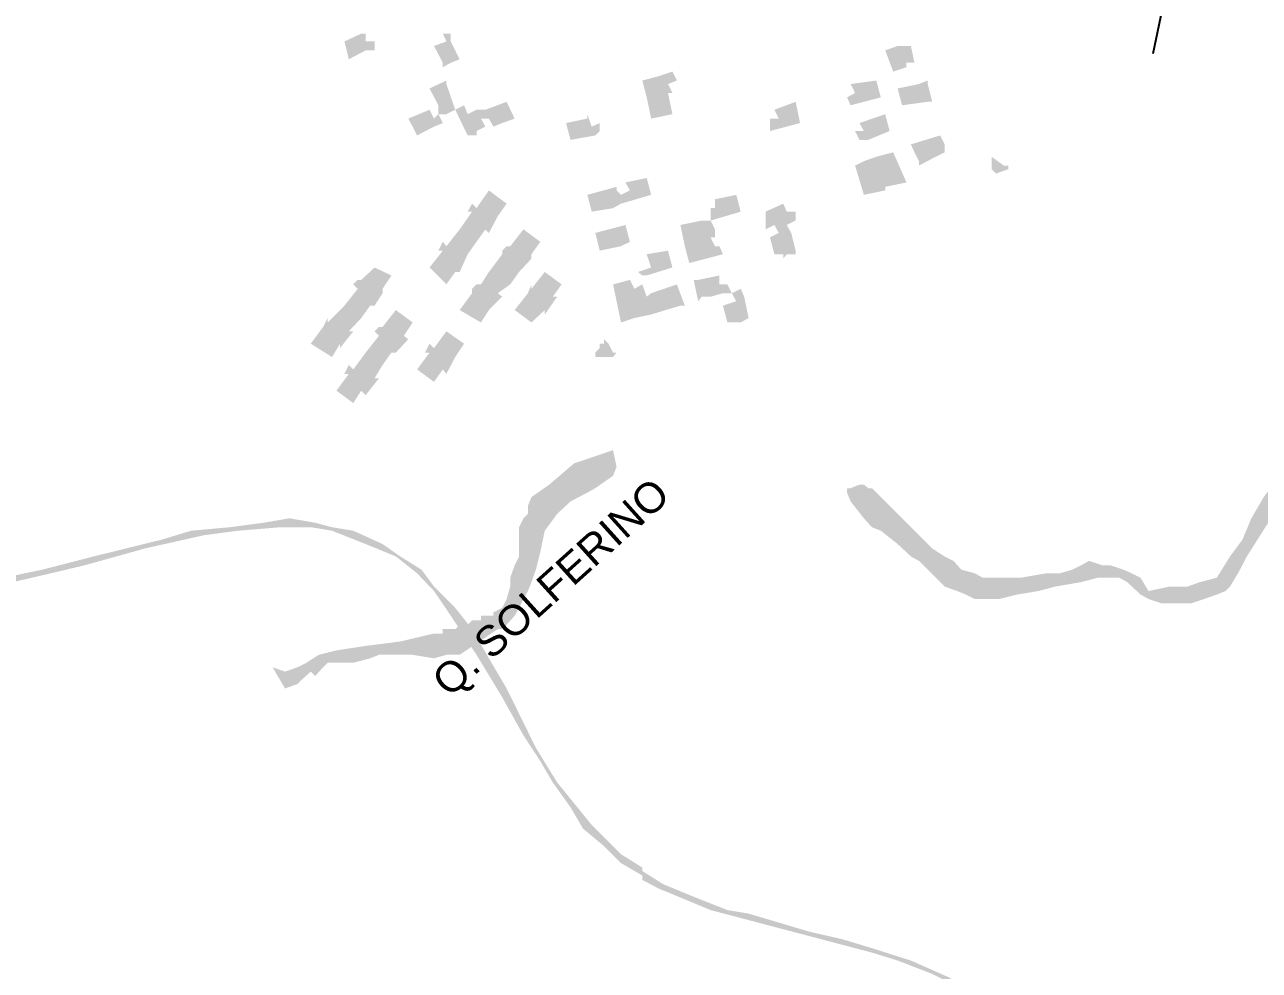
# Model space of a CAD drawing. Header units: millimetres. Extents: x -3588 to 75209, y -3737 to 38254.
# Drawn here: x 27079.2 to 27472.3, y 17268.9 to 17570.1 of the extents above; entities that cross this region are included whole.
import ezdxf

# ---------------------------------------------------------------- set-up
doc = ezdxf.new("R2010")
doc.units = ezdxf.units.MM
for name, color, linetype in [('H', 250, 'Continuous'), ('P', 253, 'Continuous'), ('T', 7, 'Continuous')]:
    doc.layers.add(name, color=color, linetype=linetype)

msp = doc.modelspace()

# ---------------------------------------------------------------- hatches: boundary and pattern name
at = {"layer": 'H', "linetype": 'Continuous'}
for points in [[(27763.654, 17770.493), (27763.654, 17762.315), (27759.701, 17758.362), (27755.46, 17754.409), (27751.507, 17751.577), (27750.099, 17747.64), (27747.554, 17746.215), (27746.146, 17743.399), (27741.921, 17739.446), (27739.376, 17734.085), (27736.544, 17731.252), (27735.135, 17728.435), (27734.015, 17725.891), (27731.182, 17723.074), (27729.774, 17720.53), (27727.229, 17719.121), (27727.229, 17717.713), (27725.821, 17716.305), (27724.413, 17714.88), (27721.596, 17713.76), (27720.46, 17712.352), (27716.219, 17709.519), (27713.69, 17706.99), (27710.858, 17702.749), (27710.858, 17701.341), (27709.449, 17700.205), (27709.449, 17697.388), (27708.041, 17693.435), (27708.041, 17692.027), (27706.905, 17689.194), (27706.905, 17686.666), (27706.905, 17685.241), (27706.905, 17681.016), (27706.905, 17678.472), (27706.905, 17675.655), (27708.041, 17674.231), (27709.449, 17670.278), (27709.449, 17667.461), (27713.69, 17662.1), (27714.811, 17658.147), (27716.219, 17656.739), (27717.643, 17655.33), (27717.643, 17653.906), (27719.052, 17652.786), (27719.052, 17648.545), (27719.052, 17644.592), (27719.052, 17641.775), (27719.052, 17639.231), (27719.052, 17635.006), (27719.052, 17631.053), (27717.643, 17629.628), (27716.219, 17626.812), (27713.69, 17624.267), (27712.266, 17622.859), (27709.449, 17622.859), (27708.041, 17621.451), (27702.68, 17618.906), (27701.271, 17617.498), (27698.727, 17616.089), (27695.894, 17614.681), (27691.941, 17614.681), (27676.994, 17610.728), (27671.617, 17607.895), (27667.392, 17606.487), (27663.439, 17605.367), (27659.486, 17602.534), (27655.245, 17601.126), (27649.884, 17597.173), (27645.931, 17594.356), (27641.706, 17590.403), (27636.344, 17585.042), (27632.391, 17579.393), (27629.559, 17576.848), (27625.606, 17574.032), (27622.789, 17571.487), (27618.836, 17568.654), (27614.595, 17565.838), (27610.642, 17564.717), (27606.417, 17561.885), (27603.873, 17560.476), (27602.465, 17559.068), (27601.056, 17557.932), (27601.056, 17556.523), (27599.648, 17555.115), (27599.648, 17553.707), (27598.512, 17552.282), (27595.695, 17551.162), (27594.271, 17551.162), (27594.271, 17549.754), (27591.742, 17548.33), (27590.318, 17546.921), (27587.501, 17544.393), (27584.956, 17541.56), (27583.548, 17538.743), (27582.14, 17538.743), (27579.323, 17537.607), (27575.37, 17534.79), (27572.538, 17533.382), (27568.585, 17530.838), (27567.176, 17530.838), (27567.176, 17529.429), (27565.768, 17528.005), (27565.768, 17526.597), (27565.768, 17524.068), (27564.632, 17519.827), (27564.632, 17515.874), (27564.632, 17511.633), (27564.632, 17510.513), (27564.632, 17509.104), (27563.223, 17507.68), (27561.815, 17504.863), (27560.407, 17503.743), (27557.862, 17502.319), (27555.046, 17502.319), (27553.621, 17502.319), (27548.26, 17502.319), (27545.443, 17502.319), (27542.899, 17503.743), (27541.49, 17503.743), (27540.082, 17504.863), (27538.674, 17506.272), (27538.674, 17507.68), (27537.537, 17511.633), (27536.129, 17517.282), (27536.129, 17519.827), (27534.721, 17522.644), (27533.296, 17528.005), (27530.768, 17531.958), (27529.344, 17533.382), (27529.344, 17534.79), (27527.935, 17534.79), (27523.982, 17536.199), (27521.166, 17536.199), (27519.757, 17536.199), (27518.349, 17534.79), (27517.213, 17533.382), (27515.804, 17531.958), (27514.396, 17530.838), (27512.972, 17529.429), (27511.563, 17525.188), (27510.443, 17522.644), (27507.611, 17517.282), (27504.794, 17511.633), (27503.658, 17506.272), (27502.249, 17502.319), (27502.249, 17500.911), (27503.658, 17499.502), (27503.658, 17498.094), (27504.794, 17496.958), (27506.202, 17495.549), (27509.019, 17494.141), (27512.972, 17491.308), (27517.213, 17488.78), (27519.757, 17485.947), (27521.166, 17483.419), (27522.574, 17481.994), (27522.574, 17479.178), (27522.574, 17477.769), (27522.574, 17475.225), (27522.574, 17473.816), (27522.574, 17470.984), (27519.757, 17468.455), (27517.213, 17463.094), (27514.396, 17458.853), (27506.202, 17449.539), (27498.024, 17439.936), (27491.239, 17431.759), (27484.469, 17423.565), (27477.7, 17416.795), (27476.563, 17414.25), (27475.155, 17411.434), (27468.369, 17400.695), (27465.553, 17395.334), (27463.008, 17391.109), (27461.6, 17389.685), (27458.783, 17388.565), (27454.83, 17387.156), (27450.589, 17385.732), (27448.045, 17385.732), (27446.636, 17385.732), (27443.82, 17385.732), (27442.683, 17385.732), (27441.275, 17385.732), (27437.05, 17387.156), (27434.506, 17388.565), (27430.265, 17392.517), (27427.72, 17393.926), (27424.903, 17393.926), (27423.495, 17393.926), (27420.95, 17393.926), (27415.589, 17392.517), (27407.395, 17391.109), (27402.034, 17389.685), (27395.264, 17388.565), (27389.615, 17387.156), (27384.254, 17387.156), (27381.709, 17387.156), (27378.893, 17388.565), (27376.076, 17389.685), (27372.123, 17391.109), (27369.29, 17393.926), (27366.746, 17396.47), (27363.929, 17399.287), (27361.385, 17400.695), (27357.16, 17404.648), (27351.798, 17408.889), (27348.966, 17410.009), (27346.421, 17412.842), (27342.196, 17418.203), (27341.06, 17421.02), (27341.06, 17422.444), (27342.196, 17422.444), (27345.013, 17423.565), (27346.421, 17423.565), (27347.845, 17422.444), (27348.966, 17422.444), (27350.374, 17421.02), (27353.207, 17418.203), (27357.16, 17414.25), (27361.385, 17410.009), (27363.929, 17407.481), (27368.17, 17403.24), (27372.123, 17400.695), (27374.94, 17399.287), (27377.484, 17396.47), (27381.709, 17395.334), (27384.254, 17393.926), (27387.071, 17393.926), (27391.023, 17393.926), (27396.401, 17393.926), (27404.579, 17395.334), (27408.82, 17395.334), (27412.773, 17396.47), (27415.589, 17397.879), (27418.134, 17399.287), (27422.359, 17397.879), (27424.903, 17397.879), (27429.144, 17396.47), (27431.673, 17395.334), (27434.506, 17393.926), (27437.05, 17389.685), (27443.82, 17391.109), (27449.469, 17391.109), (27453.422, 17392.517), (27458.783, 17393.926), (27463.008, 17400.695), (27466.961, 17406.057), (27469.794, 17412.842), (27473.747, 17419.612), (27477.7, 17424.973), (27481.925, 17430.334), (27488.694, 17438.528), (27503.658, 17453.492), (27509.019, 17460.261), (27511.563, 17465.622), (27512.972, 17467.031), (27514.396, 17469.863), (27514.396, 17472.408), (27515.804, 17475.225), (27515.804, 17477.769), (27514.396, 17480.586), (27512.972, 17481.994), (27511.563, 17484.539), (27509.019, 17487.355), (27504.794, 17490.188), (27500.841, 17492.733), (27498.024, 17494.141), (27498.024, 17495.549), (27496.888, 17496.958), (27496.888, 17499.502), (27496.888, 17503.743), (27496.888, 17507.68), (27499.433, 17514.466), (27502.249, 17518.419), (27504.794, 17522.644), (27506.202, 17526.597), (27509.019, 17531.958), (27511.563, 17534.79), (27512.972, 17536.199), (27514.396, 17537.607), (27515.804, 17538.743), (27517.213, 17538.743), (27519.757, 17540.152), (27522.574, 17540.152), (27526.527, 17540.152), (27530.768, 17538.743), (27531.888, 17538.743), (27533.296, 17536.199), (27534.721, 17533.382), (27537.537, 17530.838), (27540.082, 17522.644), (27542.899, 17518.419), (27542.899, 17514.466), (27544.307, 17513.057), (27544.307, 17510.513), (27545.443, 17509.104), (27545.443, 17507.68), (27548.26, 17506.272), (27549.668, 17504.863), (27551.093, 17504.863), (27552.213, 17504.863), (27555.046, 17506.272), (27557.862, 17507.68), (27558.998, 17509.104), (27560.407, 17510.513), (27561.815, 17511.633), (27561.815, 17514.466), (27561.815, 17515.874), (27561.815, 17518.419), (27561.815, 17521.235), (27561.815, 17525.188), (27563.223, 17528.005), (27564.632, 17529.429), (27564.632, 17530.838), (27567.176, 17533.382), (27569.993, 17534.79), (27572.538, 17536.199), (27573.946, 17537.607), (27576.779, 17538.743), (27579.323, 17540.152), (27582.14, 17542.968), (27583.548, 17544.393), (27586.093, 17546.921), (27587.501, 17549.754), (27590.318, 17551.162), (27591.742, 17552.282), (27594.271, 17555.115), (27594.271, 17557.932), (27595.695, 17557.932), (27597.103, 17559.068), (27598.512, 17559.068), (27601.056, 17561.885), (27602.465, 17563.293), (27603.873, 17564.717), (27605.281, 17565.838), (27606.417, 17565.838), (27607.826, 17567.246), (27610.642, 17570.079), (27612.067, 17571.487), (27614.595, 17572.607), (27619.973, 17575.44), (27622.789, 17578.257), (27626.742, 17582.209), (27633.512, 17590.403), (27636.344, 17592.932), (27640.297, 17597.173), (27644.522, 17599.717), (27647.067, 17602.534), (27652.716, 17606.487), (27656.669, 17607.895), (27660.622, 17610.728), (27666.255, 17613.257), (27671.617, 17614.681), (27680.947, 17617.498), (27690.533, 17620.042), (27695.894, 17621.451), (27697.319, 17621.451), (27698.727, 17622.859), (27702.68, 17625.692), (27704.088, 17625.692), (27705.496, 17625.692), (27709.449, 17626.812), (27710.858, 17626.812), (27712.266, 17626.812), (27712.266, 17628.22), (27712.266, 17631.053), (27713.69, 17635.006), (27714.811, 17636.414), (27716.219, 17639.231), (27714.811, 17646.016), (27713.69, 17651.377), (27712.266, 17653.906), (27710.858, 17658.147), (27709.449, 17660.692), (27706.905, 17663.508), (27705.496, 17666.341), (27702.68, 17674.231), (27702.68, 17675.655), (27702.68, 17678.472), (27702.68, 17681.016), (27702.68, 17685.241), (27702.68, 17687.786), (27702.68, 17690.603), (27704.088, 17693.435), (27704.088, 17695.98), (27705.496, 17698.796), (27706.905, 17700.205), (27706.905, 17701.341), (27708.041, 17702.749), (27709.449, 17705.566), (27712.266, 17709.519), (27714.811, 17712.352), (27716.219, 17713.76), (27719.052, 17714.88), (27720.46, 17716.305), (27721.596, 17717.713), (27723.004, 17717.713), (27724.413, 17719.121), (27725.821, 17720.53), (27728.366, 17723.074), (27728.366, 17724.482), (27729.774, 17725.891), (27731.182, 17727.315), (27732.591, 17729.844), (27732.591, 17731.252), (27734.015, 17732.676), (27735.135, 17734.085), (27735.135, 17735.205), (27735.135, 17738.038), (27736.544, 17739.446), (27737.968, 17740.854), (27739.376, 17743.399), (27740.785, 17746.215), (27741.921, 17747.64), (27740.785, 17748.76), (27740.785, 17750.168), (27741.921, 17751.577), (27743.329, 17753.001), (27744.738, 17755.53), (27746.146, 17755.53), (27747.554, 17756.954), (27748.69, 17758.362), (27751.507, 17761.179), (27754.34, 17763.724), (27758.293, 17766.54), (27759.701, 17767.965), (27763.654, 17770.493), (27763.654, 17770.493)], [(27190.609, 17564.717), (27190.609, 17561.885), (27187.776, 17561.885), (27182.415, 17559.068), (27181.007, 17564.717), (27186.368, 17567.246), (27187.776, 17567.246), (27187.776, 17564.717), (27190.609, 17564.717), (27190.609, 17564.717)], [(27212.342, 17557.932), (27209.525, 17563.293), (27213.478, 17564.717), (27212.342, 17567.246), (27214.887, 17567.246), (27214.887, 17564.717), (27216.295, 17561.885), (27217.703, 17559.068), (27214.887, 17557.932), (27212.342, 17556.523), (27212.342, 17557.932), (27212.342, 17557.932)], [(27359.976, 17556.523), (27355.751, 17555.115), (27353.207, 17561.885), (27357.16, 17563.293), (27358.568, 17563.293), (27361.385, 17563.293), (27362.521, 17557.932), (27359.976, 17557.932), (27359.976, 17556.523), (27359.976, 17556.523)], [(27286.871, 17552.282), (27284.039, 17551.162), (27285.447, 17548.33), (27284.039, 17548.33), (27277.269, 17546.921), (27275.861, 17552.282), (27281.222, 17553.707), (27285.447, 17555.115), (27286.871, 17552.282), (27286.871, 17552.282)], [(27213.478, 17541.56), (27210.934, 17541.56), (27210.934, 17544.393), (27208.101, 17549.754), (27213.478, 17552.282), (27213.478, 17551.162), (27216.295, 17542.968), (27213.478, 17541.56), (27213.478, 17541.56)], [(27351.798, 17546.921), (27342.196, 17544.393), (27341.06, 17546.921), (27343.604, 17548.33), (27342.196, 17551.162), (27350.374, 17552.282), (27351.798, 17546.921), (27351.798, 17546.921)], [(27366.746, 17551.162), (27368.17, 17545.513), (27366.746, 17545.513), (27358.568, 17544.393), (27357.16, 17549.754), (27363.929, 17551.162), (27366.746, 17552.282), (27366.746, 17551.162), (27366.746, 17551.162)], [(27285.447, 17541.56), (27278.677, 17540.152), (27277.269, 17546.921), (27284.039, 17548.33), (27285.447, 17541.56), (27285.447, 17541.56)], [(27208.101, 17542.968), (27209.525, 17540.152), (27210.934, 17541.56), (27212.342, 17538.743), (27209.525, 17537.607), (27204.148, 17534.79), (27202.74, 17537.607), (27201.331, 17540.152), (27208.101, 17542.968), (27208.101, 17542.968)], [(27219.112, 17544.393), (27220.248, 17541.56), (27223.065, 17542.968), (27224.473, 17540.152), (27225.897, 17537.607), (27223.065, 17536.199), (27223.065, 17534.79), (27220.248, 17534.79), (27216.295, 17542.968), (27219.112, 17544.393), (27219.112, 17544.393)], [(27232.667, 17545.513), (27235.211, 17540.152), (27231.258, 17538.743), (27228.426, 17537.607), (27227.017, 17540.152), (27224.473, 17540.152), (27223.065, 17542.968), (27225.897, 17542.968), (27232.667, 17545.513), (27232.667, 17545.513)], [(27326.096, 17538.743), (27316.51, 17536.199), (27316.51, 17538.743), (27316.51, 17540.152), (27319.327, 17540.152), (27317.919, 17542.968), (27324.688, 17545.513), (27326.096, 17538.743), (27326.096, 17538.743)], [(27251.583, 17538.743), (27258.353, 17540.152), (27258.353, 17541.56), (27259.761, 17537.607), (27262.306, 17538.743), (27262.306, 17536.199), (27260.897, 17534.79), (27252.991, 17533.382), (27251.583, 17538.743), (27251.583, 17538.743)], [(27354.615, 17536.199), (27347.845, 17533.382), (27345.013, 17533.382), (27343.604, 17536.199), (27346.421, 17536.199), (27345.013, 17538.743), (27353.207, 17541.56), (27354.615, 17536.199), (27354.615, 17536.199)], [(27372.123, 17531.958), (27372.123, 17529.429), (27369.29, 17528.005), (27363.929, 17525.188), (27363.929, 17526.597), (27362.521, 17529.429), (27361.385, 17531.958), (27370.699, 17534.79), (27372.123, 17531.958), (27372.123, 17531.958)], [(27346.421, 17515.874), (27343.604, 17525.188), (27346.421, 17526.597), (27350.374, 17528.005), (27353.207, 17518.419), (27353.207, 17517.282), (27346.421, 17515.874), (27346.421, 17515.874)], [(27350.374, 17528.005), (27355.751, 17529.429), (27359.976, 17519.827), (27353.207, 17518.419), (27350.374, 17528.005), (27350.374, 17528.005)], [(27388.495, 17522.644), (27387.071, 17524.068), (27387.071, 17526.597), (27387.071, 17528.005), (27391.023, 17525.188), (27392.448, 17525.188), (27392.448, 17524.068), (27388.495, 17522.644), (27388.495, 17522.644)], [(27269.075, 17515.874), (27269.075, 17513.057), (27266.547, 17511.633), (27259.761, 17510.513), (27258.353, 17515.874), (27267.667, 17518.419), (27267.667, 17517.282), (27269.075, 17515.874), (27269.075, 17515.874)], [(27278.677, 17515.874), (27269.075, 17513.057), (27269.075, 17515.874), (27271.908, 17517.282), (27270.5, 17519.827), (27277.269, 17521.235), (27278.677, 17515.874), (27278.677, 17515.874)], [(27217.703, 17504.863), (27221.656, 17510.513), (27220.248, 17510.513), (27221.656, 17513.057), (27223.065, 17511.633), (27227.017, 17517.282), (27232.667, 17513.057), (27229.85, 17509.104), (27227.017, 17503.743), (27225.897, 17504.863), (27223.065, 17500.911), (27217.703, 17504.863), (27217.703, 17504.863)], [(27307.196, 17510.513), (27297.594, 17507.68), (27297.594, 17511.633), (27299.002, 17511.633), (27299.002, 17514.466), (27305.772, 17515.874), (27307.196, 17510.513), (27307.196, 17510.513)], [(27324.688, 17510.513), (27324.688, 17507.68), (27321.871, 17506.272), (27317.919, 17506.272), (27315.102, 17504.863), (27315.102, 17507.68), (27315.102, 17510.513), (27320.735, 17513.057), (27321.871, 17510.513), (27324.688, 17510.513), (27324.688, 17510.513)], [(27299.002, 17504.863), (27299.002, 17502.319), (27297.594, 17502.319), (27289.4, 17499.502), (27287.992, 17506.272), (27294.777, 17507.68), (27296.185, 17507.68), (27297.594, 17507.68), (27299.002, 17504.863), (27299.002, 17504.863)], [(27223.065, 17500.911), (27220.248, 17496.958), (27217.703, 17491.308), (27216.295, 17491.308), (27213.478, 17487.355), (27208.101, 17492.733), (27212.342, 17498.094), (27210.934, 17498.094), (27212.342, 17500.911), (27213.478, 17499.502), (27217.703, 17504.863), (27223.065, 17500.911), (27223.065, 17500.911)], [(27233.803, 17487.355), (27227.017, 17491.308), (27231.258, 17496.958), (27231.258, 17498.094), (27232.667, 17499.502), (27233.803, 17499.502), (27238.028, 17504.863), (27243.389, 17500.911), (27240.573, 17496.958), (27240.573, 17495.549), (27236.62, 17491.308), (27233.803, 17487.355), (27233.803, 17487.355)], [(27271.908, 17500.911), (27269.075, 17499.502), (27262.306, 17498.094), (27260.897, 17503.743), (27270.5, 17506.272), (27271.908, 17500.911), (27271.908, 17500.911)], [(27316.51, 17502.319), (27319.327, 17503.743), (27317.919, 17506.272), (27321.871, 17506.272), (27323.28, 17503.743), (27324.688, 17498.094), (27324.688, 17496.958), (27321.871, 17496.958), (27320.735, 17495.549), (27320.735, 17496.958), (27317.919, 17496.958), (27316.51, 17502.319), (27316.51, 17502.319)], [(27300.41, 17499.502), (27301.547, 17496.958), (27290.824, 17494.141), (27289.4, 17499.502), (27297.594, 17502.319), (27299.002, 17499.502), (27300.41, 17499.502), (27300.41, 17499.502)], [(27285.447, 17492.733), (27277.269, 17490.188), (27275.861, 17490.188), (27274.452, 17491.308), (27278.677, 17492.733), (27277.269, 17496.958), (27284.039, 17498.094), (27285.447, 17492.733), (27285.447, 17492.733)], [(27195.97, 17490.188), (27193.154, 17485.947), (27193.154, 17484.539), (27190.609, 17480.586), (27189.201, 17480.586), (27186.368, 17476.633), (27181.007, 17480.586), (27185.248, 17485.947), (27183.823, 17487.355), (27185.248, 17488.78), (27186.368, 17488.78), (27190.609, 17492.733), (27195.97, 17490.188), (27195.97, 17490.188)], [(27233.803, 17487.355), (27229.85, 17484.539), (27231.258, 17483.419), (27227.017, 17479.178), (27224.473, 17475.225), (27217.703, 17479.178), (27221.656, 17484.539), (27221.656, 17485.947), (27223.065, 17487.355), (27224.473, 17487.355), (27227.017, 17491.308), (27233.803, 17487.355), (27233.803, 17487.355)], [(27250.175, 17487.355), (27247.342, 17483.419), (27248.75, 17483.419), (27244.798, 17477.769), (27244.798, 17479.178), (27240.573, 17475.225), (27235.211, 17479.178), (27239.436, 17484.539), (27240.573, 17487.355), (27240.573, 17485.947), (27244.798, 17491.308), (27250.175, 17487.355), (27250.175, 17487.355)], [(27275.861, 17487.355), (27277.269, 17483.419), (27267.667, 17481.994), (27266.547, 17487.355), (27271.908, 17488.78), (27273.316, 17485.947), (27275.861, 17487.355), (27275.861, 17487.355)], [(27287.992, 17480.586), (27278.677, 17477.769), (27277.269, 17483.419), (27278.677, 17484.539), (27286.871, 17487.355), (27289.4, 17480.586), (27287.992, 17480.586), (27287.992, 17480.586)], [(27293.641, 17481.994), (27292.233, 17488.78), (27293.641, 17488.78), (27300.41, 17490.188), (27300.41, 17487.355), (27302.955, 17487.355), (27304.363, 17484.539), (27301.547, 17484.539), (27297.594, 17483.419), (27294.777, 17483.419), (27293.641, 17481.994), (27293.641, 17481.994)], [(27278.677, 17477.769), (27273.316, 17476.633), (27269.075, 17475.225), (27267.667, 17481.994), (27277.269, 17483.419), (27278.677, 17477.769), (27278.677, 17477.769)], [(27308.316, 17483.419), (27309.725, 17476.633), (27307.196, 17475.225), (27302.955, 17475.225), (27301.547, 17480.586), (27305.772, 17481.994), (27304.363, 17484.539), (27307.196, 17485.947), (27308.316, 17483.419), (27308.316, 17483.419)], [(27186.368, 17476.633), (27182.415, 17472.408), (27183.823, 17472.408), (27179.598, 17467.031), (27179.598, 17468.455), (27177.054, 17464.214), (27170.284, 17468.455), (27174.237, 17473.816), (27175.646, 17476.633), (27175.646, 17475.225), (27181.007, 17480.586), (27186.368, 17476.633), (27186.368, 17476.633)], [(27202.74, 17475.225), (27199.923, 17470.984), (27201.331, 17469.863), (27197.379, 17465.622), (27195.97, 17465.622), (27193.154, 17461.669), (27187.776, 17465.622), (27192.017, 17470.984), (27190.609, 17472.408), (27192.017, 17473.816), (27193.154, 17473.816), (27197.379, 17479.178), (27202.74, 17475.225), (27202.74, 17475.225)], [(27213.478, 17472.408), (27219.112, 17468.455), (27216.295, 17464.214), (27213.478, 17458.853), (27212.342, 17460.261), (27209.525, 17456.308), (27204.148, 17460.261), (27208.101, 17465.622), (27206.693, 17465.622), (27208.101, 17468.455), (27209.525, 17467.031), (27213.478, 17472.408), (27213.478, 17472.408)], [(27260.897, 17464.214), (27260.897, 17465.622), (27262.306, 17467.031), (27262.306, 17468.455), (27263.714, 17468.455), (27263.714, 17469.863), (27265.122, 17468.455), (27266.547, 17465.622), (27267.667, 17465.622), (27266.547, 17464.214), (27260.897, 17464.214), (27260.897, 17464.214)], [(27193.154, 17461.669), (27190.609, 17457.444), (27192.017, 17457.444), (27187.776, 17452.083), (27186.368, 17453.492), (27183.823, 17449.539), (27178.462, 17453.492), (27182.415, 17458.853), (27181.007, 17458.853), (27182.415, 17461.669), (27183.823, 17460.261), (27187.776, 17465.622), (27193.154, 17461.669), (27193.154, 17461.669)], [(27266.547, 17434.575), (27267.667, 17429.214), (27266.547, 17426.381), (27260.897, 17422.444), (27258.353, 17421.02), (27252.991, 17418.203), (27248.75, 17414.25), (27244.798, 17408.889), (27243.389, 17402.12), (27241.981, 17396.47), (27240.573, 17392.517), (27239.436, 17389.685), (27238.028, 17387.156), (27236.62, 17384.324), (27235.211, 17381.795), (27232.667, 17378.962), (27231.258, 17377.554), (27229.85, 17377.554), (27217.703, 17369.36), (27214.887, 17369.36), (27213.478, 17369.36), (27209.525, 17368.24), (27202.74, 17369.36), (27198.787, 17369.36), (27194.562, 17369.36), (27192.017, 17369.36), (27189.201, 17368.24), (27183.823, 17366.831), (27179.598, 17366.831), (27175.646, 17366.831), (27174.237, 17365.407), (27171.693, 17362.59), (27170.284, 17363.999), (27167.452, 17361.47), (27166.043, 17360.046), (27162.09, 17358.638), (27158.137, 17365.407), (27162.09, 17363.999), (27166.043, 17365.407), (27168.876, 17366.831), (27172.829, 17369.36), (27178.462, 17370.784), (27187.776, 17372.193), (27198.787, 17373.601), (27209.525, 17376.146), (27210.934, 17376.146), (27212.342, 17376.146), (27212.342, 17377.554), (27213.478, 17377.554), (27214.887, 17377.554), (27216.295, 17377.554), (27217.703, 17378.962), (27219.112, 17378.962), (27220.248, 17378.962), (27221.656, 17380.371), (27223.065, 17380.371), (27224.473, 17380.371), (27224.473, 17381.795), (27225.897, 17381.795), (27227.017, 17381.795), (27228.426, 17381.795), (27228.426, 17382.915), (27231.258, 17384.324), (27232.667, 17387.156), (27233.803, 17391.109), (27233.803, 17393.926), (27235.211, 17397.879), (27236.62, 17400.695), (27236.62, 17406.057), (27236.62, 17410.009), (27238.028, 17412.842), (27239.436, 17414.25), (27239.436, 17416.795), (27240.573, 17419.612), (27246.222, 17423.565), (27254.128, 17430.334), (27258.353, 17431.759), (27266.547, 17434.575), (27266.547, 17434.575)], [(26714.947, 17368.24), (26705.36, 17368.24), (26697.455, 17366.831), (26696.03, 17368.24), (26696.03, 17369.36), (26697.455, 17369.36), (26704.224, 17369.36), (26713.538, 17369.36), (26731.318, 17369.36), (26752.779, 17369.36), (26769.151, 17368.24), (26778.753, 17366.831), (26788.068, 17363.999), (26796.245, 17360.046), (26803.031, 17355.821), (26808.392, 17351.868), (26816.57, 17343.674), (26831.534, 17328.711), (26840.848, 17320.821), (26851.858, 17314.035), (26860.052, 17308.386), (26870.775, 17304.433), (26880.377, 17301.616), (26891.099, 17300.496), (26899.277, 17300.496), (26908.608, 17300.496), (26914.241, 17301.616), (26922.147, 17304.433), (26930.341, 17307.266), (26939.927, 17311.219), (26948.121, 17316.58), (26961.676, 17326.182), (26972.398, 17335.496), (26991.315, 17350.46), (27004.854, 17360.046), (27022.65, 17370.784), (27030.556, 17376.146), (27038.734, 17380.371), (27052.289, 17385.732), (27061.875, 17389.685), (27072.614, 17393.926), (27084.744, 17396.47), (27101.116, 17400.695), (27122.849, 17406.057), (27132.179, 17408.889), (27144.598, 17410.009), (27155.321, 17411.434), (27163.499, 17412.842), (27171.693, 17411.434), (27177.054, 17410.009), (27183.823, 17408.889), (27193.154, 17404.648), (27198.787, 17400.695), (27205.572, 17396.47), (27209.525, 17391.109), (27216.295, 17384.324), (27221.656, 17377.554), (27227.017, 17368.24), (27232.667, 17358.638), (27241.981, 17339.721), (27248.75, 17328.711), (27259.761, 17315.171), (27263.714, 17311.219), (27269.075, 17305.857), (27275.861, 17301.616), (27275.861, 17300.496), (27282.63, 17296.255), (27292.233, 17292.302), (27302.955, 17288.061), (27309.725, 17286.941), (27328.641, 17281.292), (27339.652, 17278.747), (27348.966, 17275.93), (27361.385, 17271.977), (27373.531, 17266.616), (27384.254, 17259.847), (27388.495, 17257.014), (27389.615, 17255.606), (27397.809, 17248.836), (27404.579, 17239.522), (27409.94, 17229.92), (27415.589, 17220.317), (27426.312, 17198.872), (27438.458, 17171.762), (27445.228, 17155.39), (27446.636, 17155.39), (27446.636, 17153.982), (27446.636, 17152.846), (27445.228, 17152.846), (27443.82, 17152.846), (27443.82, 17153.982), (27435.914, 17167.537), (27430.265, 17179.668), (27427.72, 17187.862), (27419.542, 17206.762), (27411.348, 17224.558), (27409.94, 17225.967), (27404.579, 17235.281), (27397.809, 17244.883), (27391.023, 17253.061), (27381.709, 17259.847), (27378.893, 17260.967), (27378.893, 17262.375), (27368.17, 17267.736), (27357.16, 17271.977), (27348.966, 17274.522), (27343.604, 17275.93), (27327.521, 17280.171), (27297.594, 17288.061), (27284.039, 17293.71), (27281.222, 17294.847), (27275.861, 17297.663), (27275.861, 17299.072), (27269.075, 17303.025), (27263.714, 17308.386), (27256.944, 17314.035), (27252.991, 17320.821), (27247.342, 17328.711), (27243.389, 17335.496), (27238.028, 17343.674), (27231.258, 17355.821), (27223.065, 17369.36), (27214.887, 17381.795), (27209.525, 17389.685), (27204.148, 17395.334), (27197.379, 17400.695), (27187.776, 17404.648), (27177.054, 17408.889), (27170.284, 17410.009), (27160.682, 17410.009), (27147.127, 17408.889), (27136.404, 17407.481), (27117.488, 17403.24), (27098.3, 17397.879), (27087.577, 17395.334), (27075.43, 17392.517), (27059.058, 17387.156), (27044.095, 17380.371), (27034.781, 17375.009), (27026.603, 17370.784), (27015.864, 17363.999), (27004.854, 17357.229), (26994.131, 17349.035), (26982.001, 17339.721), (26960.252, 17321.941), (26948.121, 17314.035), (26935.702, 17307.266), (26924.979, 17303.025), (26914.241, 17300.496), (26906.063, 17299.072), (26896.461, 17299.072), (26885.738, 17299.072), (26873.591, 17301.616), (26864.005, 17304.433), (26854.403, 17309.81), (26845.089, 17316.58), (26834.078, 17323.349), (26823.356, 17334.36), (26815.162, 17342.266), (26805.848, 17351.868), (26794.837, 17358.638), (26788.068, 17361.47), (26779.874, 17363.999), (26773.104, 17365.407), (26765.198, 17366.831), (26752.779, 17366.831), (26731.318, 17368.24), (26714.947, 17368.24), (26714.947, 17368.24)]]:
    msp.add_hatch(color=256, dxfattribs=at).paths.add_polyline_path(points)

# ---------------------------------------------------------------- linework, layer by layer
at = {"layer": 'P'}
msp.add_lwpolyline([(27420.662, 17597.173), (27430.265, 17640.639), (27431.673, 17644.592), (27433.097, 17648.833), (27434.217, 17651.377), (27438.458, 17652.786), (27442.411, 17651.377), (27445.228, 17648.833), (27447.773, 17647.425), (27449.181, 17644.592), (27451.998, 17642.063), (27453.422, 17639.231), (27454.542, 17636.414), (27454.542, 17635.278), (27449.181, 17612.136), (27438.458, 17560.764)], dxfattribs=at)

# ---------------------------------------------------------------- texts
at = {"layer": 'T', "insert": (27208.005, 17362.622), "char_height": 9.60223, "attachment_point": 1, "rotation": 42}
msp.add_mtext('{\\fArial|b0|i0|c0|p18;Q. SOLFERINO}', dxfattribs=at)

doc.saveas('drawing.dxf')
